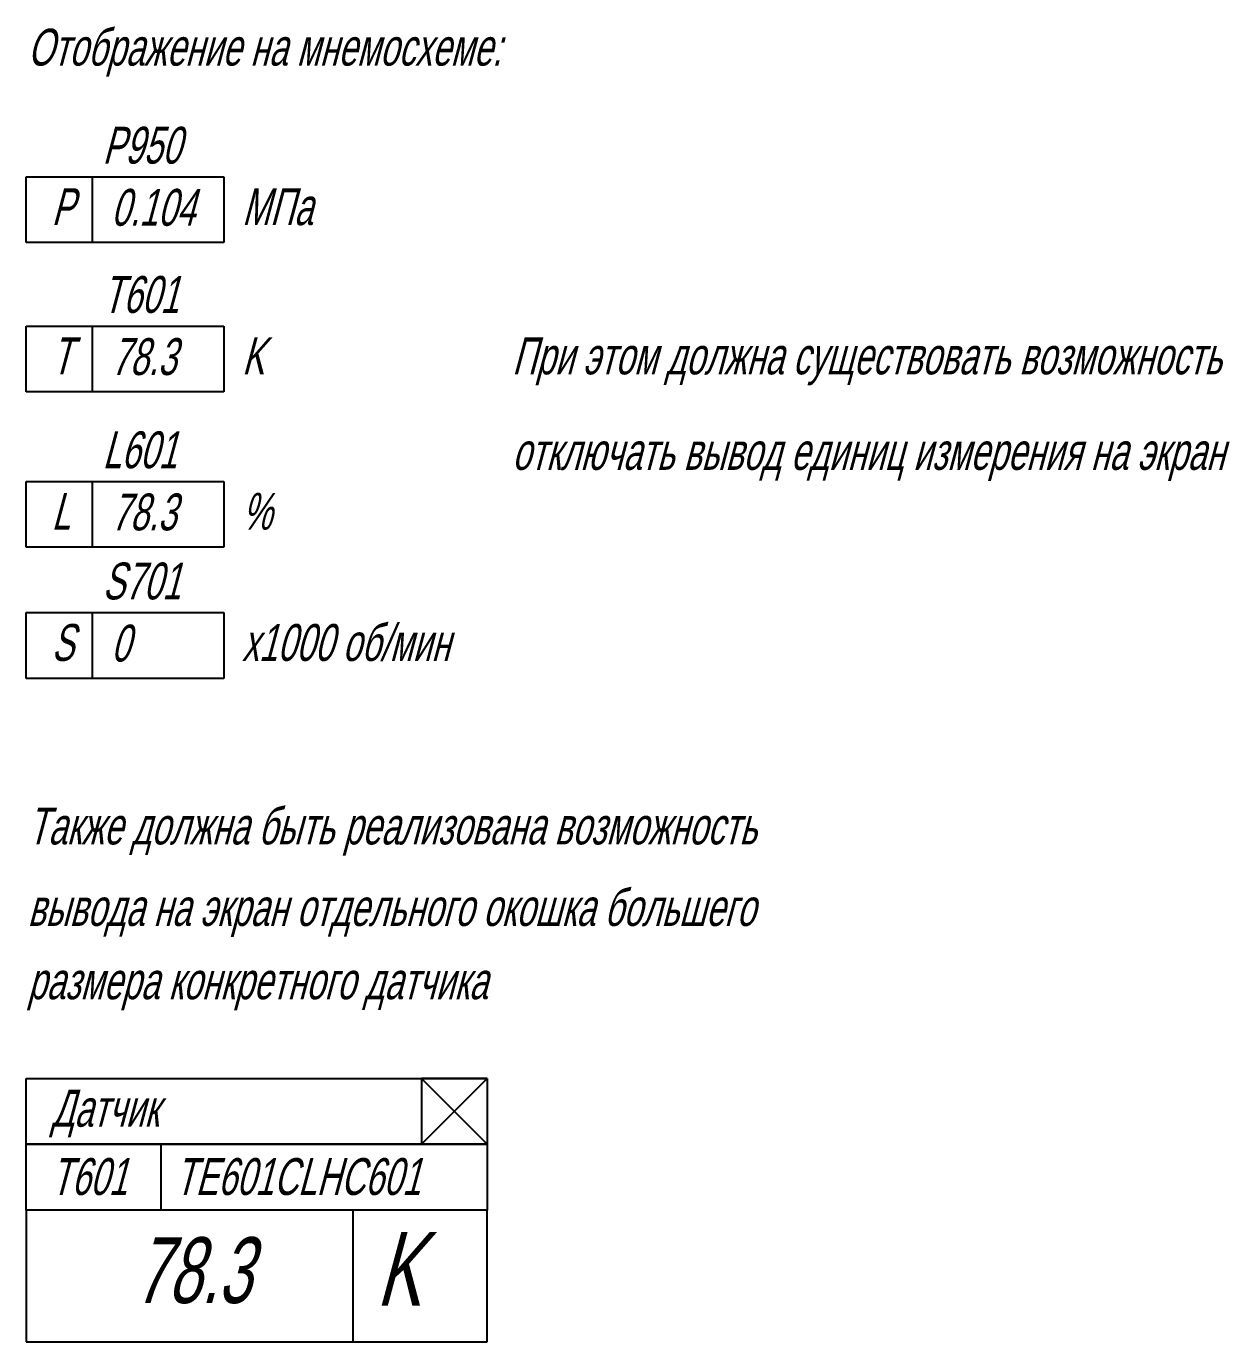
# Model space of a CAD drawing. Header units: millimetres. Extents: x 2381 to 4712, y 775 to 1681.
# Drawn here: x 3999.9 to 4091.3, y 775.2 to 875.1 of the extents above; entities that cross this region are included whole.
import ezdxf

# ---------------------------------------------------------------- set-up
doc = ezdxf.new("R2010")
doc.units = ezdxf.units.MM
doc.styles.get("Standard").update_dxf_attribs({"font": 'arial.ttf'})

msp = doc.modelspace()

# ---------------------------------------------------------------- linework, layer by layer
for p, q in [((3999.936, 863.693), (4014.936, 863.693)), ((3999.936, 858.693), (3999.936, 863.693)), ((4004.936, 863.693), (4004.936, 858.693)), ((4014.936, 863.693), (4014.936, 858.693)), ((4014.936, 858.693), (3999.936, 858.693)), ((3999.936, 852.357), (4014.936, 852.357)), ((3999.936, 847.357), (3999.936, 852.357)), ((4004.936, 852.357), (4004.936, 847.357)), ((4014.936, 852.357), (4014.936, 847.357)), ((4014.936, 847.357), (3999.936, 847.357)), ((3999.936, 840.556), (4014.936, 840.556)), ((3999.936, 835.556), (3999.936, 840.556)), ((4004.936, 840.556), (4004.936, 835.556)), ((4014.936, 840.556), (4014.936, 835.556)), ((4014.936, 835.556), (3999.936, 835.556)), ((3999.936, 830.591), (4014.936, 830.591)), ((3999.936, 825.591), (3999.936, 830.591)), ((4004.936, 830.591), (4004.936, 825.591)), ((4014.936, 830.591), (4014.936, 825.591)), ((4014.936, 825.591), (3999.936, 825.591)), ((3999.936, 795.21), (4034.936, 795.21)), ((3999.936, 790.21), (3999.936, 795.21)), ((4034.936, 795.21), (4029.936, 795.21)), ((4029.936, 795.21), (4034.936, 795.21)), ((4029.936, 795.21), (4029.936, 790.21)), ((4029.936, 795.21), (4034.936, 790.21)), ((4034.936, 795.21), (4029.936, 790.21)), ((4034.936, 795.21), (4034.936, 790.21)), ((4034.936, 790.21), (3999.936, 790.21)), ((3999.936, 790.21), (4034.936, 790.21)), ((3999.936, 785.21), (3999.936, 790.21)), ((4010.144, 790.21), (4010.144, 785.21)), ((4034.936, 790.21), (4034.936, 785.21)), ((4034.936, 785.21), (3999.936, 785.21)), ((3999.936, 785.21), (3999.936, 775.21)), ((4024.729, 785.21), (4024.729, 775.21)), ((4034.936, 775.21), (4034.936, 785.21)), ((3999.936, 775.21), (4034.936, 775.21))]:
    msp.add_line(p, q)

# ---------------------------------------------------------------- texts
at = {"oblique": 15, "width": 0.65}
for s, height, p in [('Отображение на мнемосхеме:', 2.8, (4000.034, 872.14)), ('P950', 2.8, (4005.722, 864.693)), ('P', 2.8, (4001.848, 860.023)), ('0.104', 2.8, (4006.376, 859.973)), ('МПа', 2.8, (4016.312, 860.023)), ('T601', 2.8, (4005.722, 853.357)), ('T', 2.8, (4001.848, 848.687)), ('78.3', 2.8, (4006.376, 848.637)), ('K', 2.8, (4016.312, 848.687)), ('При этом должна существовать возможность', 2.8, (4036.827, 848.687)), ('L601', 2.8, (4005.722, 841.556)), ('отключать вывод единиц измерения на экран', 2.8, (4036.827, 841.435)), ('L', 2.8, (4001.848, 836.886)), ('78.3', 2.8, (4006.376, 836.836)), ('%%%', 2.8, (4016.312, 836.886)), ('S701', 2.8, (4005.722, 831.591)), ('S', 2.8, (4001.848, 826.922)), ('0', 2.8, (4006.376, 826.871)), ('x1000 об/мин', 2.8, (4016.312, 826.922)), ('Также должна быть реализована возможность', 2.8, (4000.034, 812.982)), ('вывода на экран отдельного окошка большего', 2.8, (4000.034, 806.792)), ('размера конкретного датчика', 2.8, (4000.034, 801.224)), ('Датчик', 2.8, (4001.848, 791.541)), ('T601', 2.8, (4001.801, 786.355)), ('TE601CLHC601', 2.8, (4011.224, 786.355)), ('K', 5.6, (4026.502, 777.95)), ('78.3', 5, (4008.148, 778.144))]:
    msp.add_text(s, height=height, dxfattribs=at).set_placement(p)

doc.saveas('drawing.dxf')
